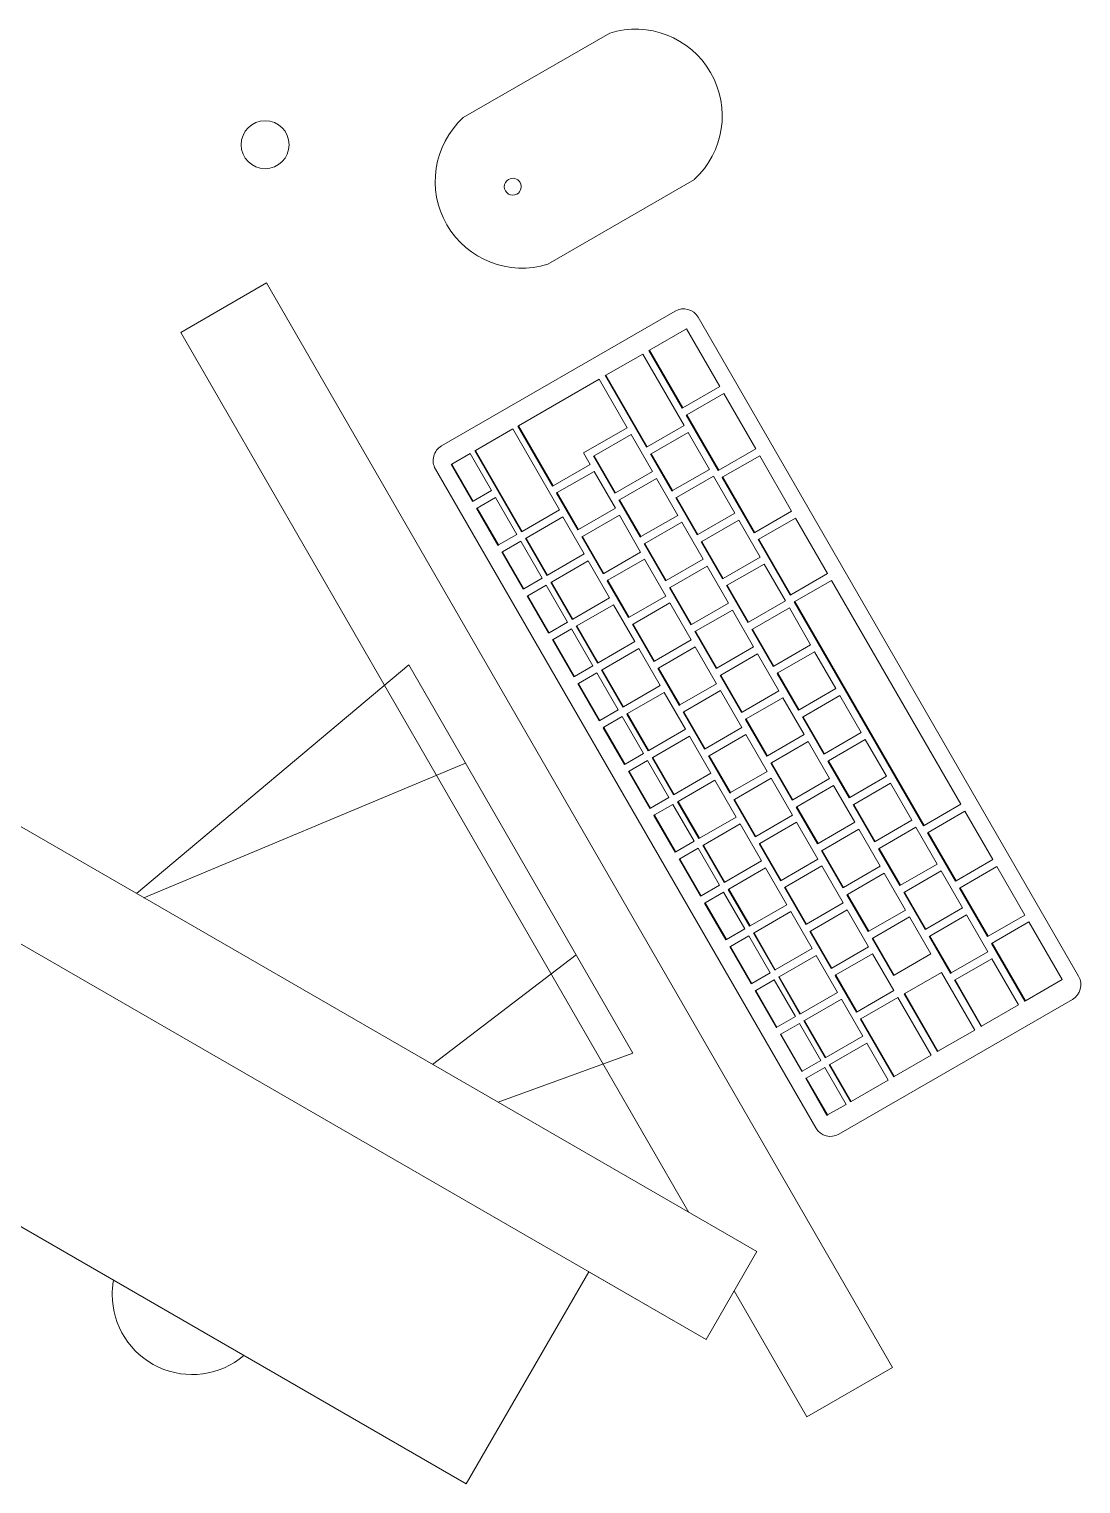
# Model space of a CAD drawing. Header units: millimetres. Extents: x 155927 to 326028, y -36033 to 97293.
# Drawn here: x 179015 to 179409, y 23775 to 24321 of the extents above; entities that cross this region are included whole.
import ezdxf

# ---------------------------------------------------------------- set-up
doc = ezdxf.new("R2010")
doc.units = ezdxf.units.MM
doc.header["$MEASUREMENT"] = 0
for name, color, linetype, lineweight in [('A-GENM', 8, 'CONTINUOUS', 9), ('E-ELEC-EQPM', 8, 'CONTINUOUS', 9), ('I-FURN', 8, 'CONTINUOUS', 9)]:
    doc.layers.add(name, color=color, linetype=linetype, lineweight=lineweight)

msp = doc.modelspace()

# ---------------------------------------------------------------- linework, layer by layer
at = {"layer": 'A-GENM'}
for p, q in [((179232.41, 24319.36), (179177.41, 24287.61)), ((179209.16, 24232.62), (179264.16, 24264.37)), ((179256.93, 24215.01), (179169.31, 24164.43)), ((179408.37, 23965.4), (179265.6, 24212.69)), ((179261.18, 24208.36), (179247.38, 24200.39)), ((179273.68, 24186.71), (179261.18, 24208.36)), ((179244.81, 24198.91), (179230.98, 24190.93)), ((179260.31, 24172.06), (179244.81, 24198.91)), ((179247.14, 24200.25), (179247.38, 24200.39)), ((179259.64, 24178.6), (179247.14, 24200.25)), ((179247.38, 24200.39), (179259.88, 24178.74)), ((179230.75, 24190.79), (179230.98, 24190.93)), ((179246.25, 24163.94), (179230.75, 24190.79)), ((179230.98, 24190.93), (179246.48, 24164.08)), ((179228.42, 24189.44), (179198.2, 24172)), ((179238.92, 24171.26), (179228.42, 24189.44)), ((179259.88, 24178.74), (179273.68, 24186.71)), ((179275.18, 24184.11), (179261.38, 24176.14)), ((179287.18, 24163.33), (179275.18, 24184.11)), ((179259.64, 24178.6), (179259.88, 24178.74)), ((179261.14, 24176), (179261.38, 24176.14)), ((179273.14, 24155.22), (179261.14, 24176)), ((179261.38, 24176.14), (179273.38, 24155.36)), ((179196.11, 24170.79), (179182.05, 24162.67)), ((179213.61, 24140.48), (179196.11, 24170.79)), ((179197.96, 24171.86), (179198.2, 24172)), ((179210.96, 24149.35), (179197.96, 24171.86)), ((179198.2, 24172), (179211.2, 24149.48)), ((179222.52, 24161.79), (179238.92, 24171.26)), ((179240.42, 24168.66), (179226.59, 24160.68)), ((179248.42, 24154.8), (179240.42, 24168.66)), ((179246.48, 24164.08), (179260.31, 24172.06)), ((179261.81, 24169.46), (179247.98, 24161.48)), ((179269.81, 24155.61), (179261.81, 24169.46)), ((179246.25, 24163.94), (179246.48, 24164.08)), ((179273.38, 24155.36), (179287.18, 24163.33)), ((179180.09, 24161.55), (179173.18, 24157.56)), ((179188.09, 24147.69), (179180.09, 24161.55)), ((179181.81, 24162.54), (179182.05, 24162.67)), ((179199.31, 24132.23), (179181.81, 24162.54)), ((179182.05, 24162.67), (179199.55, 24132.36)), ((179225.02, 24157.46), (179222.52, 24161.79)), ((179226.35, 24160.54), (179226.59, 24160.68)), ((179234.35, 24146.68), (179226.35, 24160.54)), ((179226.59, 24160.68), (179234.59, 24146.82)), ((179247.75, 24161.34), (179247.98, 24161.48)), ((179255.75, 24147.49), (179247.75, 24161.34)), ((179247.98, 24161.48), (179255.98, 24147.63)), ((179288.68, 24160.73), (179274.88, 24152.76)), ((179300.68, 24139.95), (179288.68, 24160.73)), ((179166.99, 24155.75), (179309.76, 23908.47)), ((179172.94, 24157.42), (179173.18, 24157.56)), ((179180.94, 24143.56), (179172.94, 24157.42)), ((179173.18, 24157.56), (179181.18, 24143.7)), ((179211.2, 24149.48), (179225.02, 24157.46)), ((179226.52, 24154.87), (179212.7, 24146.89)), ((179234.52, 24141.01), (179226.52, 24154.87)), ((179234.59, 24146.82), (179248.42, 24154.8)), ((179255.98, 24147.63), (179269.81, 24155.61)), ((179271.31, 24153.01), (179257.48, 24145.03)), ((179279.31, 24139.15), (179271.31, 24153.01)), ((179273.14, 24155.22), (179273.38, 24155.36)), ((179274.64, 24152.62), (179274.88, 24152.76)), ((179286.64, 24131.84), (179274.64, 24152.62)), ((179274.88, 24152.76), (179286.88, 24131.98)), ((179181.18, 24143.7), (179188.09, 24147.69)), ((179210.96, 24149.35), (179211.2, 24149.48)), ((179212.46, 24146.75), (179212.7, 24146.89)), ((179212.7, 24146.89), (179220.7, 24133.03)), ((179234.35, 24146.68), (179234.59, 24146.82)), ((179249.92, 24152.21), (179236.09, 24144.22)), ((179257.92, 24138.35), (179249.92, 24152.21)), ((179255.75, 24147.49), (179255.98, 24147.63)), ((179180.94, 24143.56), (179181.18, 24143.7)), ((179189.59, 24145.09), (179182.68, 24141.1)), ((179197.59, 24131.24), (179189.59, 24145.09)), ((179220.46, 24132.89), (179212.46, 24146.75)), ((179235.85, 24144.09), (179236.09, 24144.22)), ((179243.85, 24130.23), (179235.85, 24144.09)), ((179236.09, 24144.22), (179244.09, 24130.37)), ((179257.25, 24144.89), (179257.48, 24145.03)), ((179265.25, 24131.03), (179257.25, 24144.89)), ((179257.48, 24145.03), (179265.48, 24131.17)), ((179182.44, 24140.96), (179182.68, 24141.1)), ((179190.44, 24127.11), (179182.44, 24140.96)), ((179182.68, 24141.1), (179190.68, 24127.24)), ((179199.55, 24132.36), (179213.61, 24140.48)), ((179214.87, 24137.75), (179201.05, 24129.77)), ((179222.87, 24123.89), (179214.87, 24137.75)), ((179220.7, 24133.03), (179234.52, 24141.01)), ((179236.02, 24138.41), (179222.2, 24130.43)), ((179244.02, 24124.55), (179236.02, 24138.41)), ((179244.09, 24130.37), (179257.92, 24138.35)), ((179265.48, 24131.17), (179279.31, 24139.15)), ((179280.81, 24136.55), (179266.98, 24128.57)), ((179288.81, 24122.7), (179280.81, 24136.55)), ((179286.88, 24131.98), (179300.68, 24139.95)), ((179302.18, 24137.35), (179288.38, 24129.38)), ((179314.18, 24116.56), (179302.18, 24137.35)), ((179190.68, 24127.24), (179197.59, 24131.24)), ((179199.31, 24132.23), (179199.55, 24132.36)), ((179220.46, 24132.89), (179220.7, 24133.03)), ((179221.96, 24130.29), (179222.2, 24130.43)), ((179222.2, 24130.43), (179230.2, 24116.57)), ((179259.42, 24135.75), (179245.59, 24127.77)), ((179267.42, 24121.89), (179259.42, 24135.75)), ((179265.25, 24131.03), (179265.48, 24131.17)), ((179286.64, 24131.84), (179286.88, 24131.98)), ((179190.44, 24127.11), (179190.68, 24127.24)), ((179199.09, 24128.64), (179192.18, 24124.65)), ((179207.09, 24114.78), (179199.09, 24128.64)), ((179200.81, 24129.63), (179201.05, 24129.77)), ((179208.81, 24115.77), (179200.81, 24129.63)), ((179201.05, 24129.77), (179209.05, 24115.91)), ((179229.96, 24116.44), (179221.96, 24130.29)), ((179243.85, 24130.23), (179244.09, 24130.37)), ((179245.35, 24127.63), (179245.59, 24127.77)), ((179253.35, 24113.78), (179245.35, 24127.63)), ((179245.59, 24127.77), (179253.59, 24113.91)), ((179266.75, 24128.44), (179266.98, 24128.57)), ((179274.75, 24114.58), (179266.75, 24128.44)), ((179266.98, 24128.57), (179274.98, 24114.72)), ((179288.14, 24129.24), (179288.38, 24129.38)), ((179300.14, 24108.45), (179288.14, 24129.24)), ((179288.38, 24129.38), (179300.38, 24108.59)), ((179191.94, 24124.51), (179192.18, 24124.65)), ((179199.94, 24110.65), (179191.94, 24124.51)), ((179192.18, 24124.65), (179200.18, 24110.79)), ((179209.05, 24115.91), (179222.87, 24123.89)), ((179224.37, 24121.29), (179210.55, 24113.31)), ((179232.37, 24107.44), (179224.37, 24121.29)), ((179230.2, 24116.57), (179244.02, 24124.55)), ((179245.52, 24121.96), (179231.7, 24113.98)), ((179253.52, 24108.1), (179245.52, 24121.96)), ((179253.59, 24113.91), (179267.42, 24121.89)), ((179274.98, 24114.72), (179288.81, 24122.7)), ((179290.31, 24120.1), (179276.48, 24112.12)), ((179298.31, 24106.24), (179290.31, 24120.1)), ((179200.18, 24110.79), (179207.09, 24114.78)), ((179208.81, 24115.77), (179209.05, 24115.91)), ((179229.96, 24116.44), (179230.2, 24116.57)), ((179268.92, 24119.3), (179255.09, 24111.32)), ((179276.92, 24105.44), (179268.92, 24119.3)), ((179274.75, 24114.58), (179274.98, 24114.72)), ((179300.38, 24108.59), (179314.18, 24116.56)), ((179199.94, 24110.65), (179200.18, 24110.79)), ((179208.59, 24112.18), (179201.68, 24108.19)), ((179216.59, 24098.33), (179208.59, 24112.18)), ((179210.31, 24113.17), (179210.55, 24113.31)), ((179218.31, 24099.32), (179210.31, 24113.17)), ((179210.55, 24113.31), (179218.55, 24099.45)), ((179231.46, 24113.84), (179231.7, 24113.98)), ((179239.46, 24099.98), (179231.46, 24113.84)), ((179231.7, 24113.98), (179239.7, 24100.12)), ((179253.35, 24113.78), (179253.59, 24113.91)), ((179254.85, 24111.18), (179255.09, 24111.32)), ((179262.85, 24097.32), (179254.85, 24111.18)), ((179255.09, 24111.32), (179263.09, 24097.46)), ((179276.25, 24111.98), (179276.48, 24112.12)), ((179284.25, 24098.12), (179276.25, 24111.98)), ((179276.48, 24112.12), (179284.48, 24098.26)), ((179300.14, 24108.45), (179300.38, 24108.59)), ((179315.68, 24113.96), (179301.88, 24105.99)), ((179364.18, 24029.96), (179315.68, 24113.96)), ((179201.44, 24108.05), (179201.68, 24108.19)), ((179209.44, 24094.2), (179201.44, 24108.05)), ((179201.68, 24108.19), (179209.68, 24094.34)), ((179218.55, 24099.45), (179232.37, 24107.44)), ((179233.87, 24104.84), (179220.05, 24096.86)), ((179241.87, 24090.98), (179233.87, 24104.84)), ((179239.7, 24100.12), (179253.52, 24108.1)), ((179255.02, 24105.5), (179241.2, 24097.52)), ((179263.02, 24091.65), (179255.02, 24105.5)), ((179263.09, 24097.46), (179276.92, 24105.44)), ((179284.48, 24098.26), (179298.31, 24106.24)), ((179299.81, 24103.65), (179285.98, 24095.67)), ((179307.81, 24089.79), (179299.81, 24103.65)), ((179301.64, 24105.86), (179301.88, 24105.99)), ((179350.14, 24021.85), (179301.64, 24105.86)), ((179301.88, 24105.99), (179350.38, 24021.99)), ((179209.68, 24094.34), (179216.59, 24098.33)), ((179218.31, 24099.32), (179218.55, 24099.45)), ((179239.46, 24099.98), (179239.7, 24100.12)), ((179278.42, 24102.84), (179264.59, 24094.86)), ((179286.42, 24088.99), (179278.42, 24102.84)), ((179284.25, 24098.12), (179284.48, 24098.26)), ((179209.44, 24094.2), (179209.68, 24094.34)), ((179218.09, 24095.73), (179211.18, 24091.74)), ((179226.09, 24081.87), (179218.09, 24095.73)), ((179219.81, 24096.72), (179220.05, 24096.86)), ((179227.81, 24082.86), (179219.81, 24096.72)), ((179220.05, 24096.86), (179228.05, 24083)), ((179240.96, 24097.38), (179241.2, 24097.52)), ((179248.96, 24083.53), (179240.96, 24097.38)), ((179241.2, 24097.52), (179249.2, 24083.67)), ((179262.85, 24097.32), (179263.09, 24097.46)), ((179264.35, 24094.72), (179264.59, 24094.86)), ((179272.35, 24080.87), (179264.35, 24094.72)), ((179264.59, 24094.86), (179272.59, 24081.01)), ((179285.75, 24095.53), (179285.98, 24095.67)), ((179293.75, 24081.67), (179285.75, 24095.53)), ((179285.98, 24095.67), (179293.98, 24081.81)), ((179210.94, 24091.6), (179211.18, 24091.74)), ((179218.94, 24077.74), (179210.94, 24091.6)), ((179211.18, 24091.74), (179219.18, 24077.88)), ((179228.05, 24083), (179241.87, 24090.98)), ((179243.37, 24088.38), (179229.55, 24080.4)), ((179251.37, 24074.53), (179243.37, 24088.38)), ((179249.2, 24083.67), (179263.02, 24091.65)), ((179264.52, 24089.05), (179250.7, 24081.07)), ((179272.52, 24075.19), (179264.52, 24089.05)), ((179272.59, 24081.01), (179286.42, 24088.99)), ((179293.98, 24081.81), (179307.81, 24089.79)), ((179309.31, 24087.19), (179295.48, 24079.21)), ((179317.31, 24073.33), (179309.31, 24087.19)), ((179219.18, 24077.88), (179226.09, 24081.87)), ((179227.81, 24082.86), (179228.05, 24083)), ((179248.96, 24083.53), (179249.2, 24083.67)), ((179287.92, 24086.39), (179274.09, 24078.41)), ((179295.92, 24072.53), (179287.92, 24086.39)), ((179293.75, 24081.67), (179293.98, 24081.81)), ((179218.94, 24077.74), (179219.18, 24077.88)), ((179227.59, 24079.27), (179220.68, 24075.28)), ((179235.59, 24065.42), (179227.59, 24079.27)), ((179229.31, 24080.26), (179229.55, 24080.4)), ((179237.31, 24066.41), (179229.31, 24080.26)), ((179229.55, 24080.4), (179237.55, 24066.55)), ((179250.46, 24080.93), (179250.7, 24081.07)), ((179258.46, 24067.07), (179250.46, 24080.93)), ((179250.7, 24081.07), (179258.7, 24067.21)), ((179272.35, 24080.87), (179272.59, 24081.01)), ((179273.85, 24078.27), (179274.09, 24078.41)), ((179281.85, 24064.41), (179273.85, 24078.27)), ((179274.09, 24078.41), (179282.09, 24064.55)), ((179295.25, 24079.07), (179295.48, 24079.21)), ((179303.25, 24065.22), (179295.25, 24079.07)), ((179295.48, 24079.21), (179303.48, 24065.35)), ((179220.44, 24075.15), (179220.68, 24075.28)), ((179228.44, 24061.29), (179220.44, 24075.15)), ((179220.68, 24075.28), (179228.68, 24061.43)), ((179237.55, 24066.55), (179251.37, 24074.53)), ((179252.87, 24071.93), (179239.05, 24063.95)), ((179260.87, 24058.07), (179252.87, 24071.93)), ((179258.7, 24067.21), (179272.52, 24075.19)), ((179274.02, 24072.59), (179260.2, 24064.61)), ((179282.02, 24058.74), (179274.02, 24072.59)), ((179282.09, 24064.55), (179295.92, 24072.53)), ((179303.48, 24065.35), (179317.31, 24073.33)), ((179318.81, 24070.74), (179304.98, 24062.76)), ((179326.81, 24056.88), (179318.81, 24070.74)), ((179228.68, 24061.43), (179235.59, 24065.42)), ((179237.31, 24066.41), (179237.55, 24066.55)), ((179258.46, 24067.07), (179258.7, 24067.21)), ((179297.42, 24069.93), (179283.59, 24061.95)), ((179305.42, 24056.08), (179297.42, 24069.93)), ((179303.25, 24065.22), (179303.48, 24065.35)), ((179228.44, 24061.29), (179228.68, 24061.43)), ((179237.09, 24062.82), (179230.18, 24058.83)), ((179245.09, 24048.96), (179237.09, 24062.82)), ((179238.81, 24063.81), (179239.05, 24063.95)), ((179246.81, 24049.95), (179238.81, 24063.81)), ((179239.05, 24063.95), (179247.05, 24050.09)), ((179259.96, 24064.47), (179260.2, 24064.61)), ((179267.96, 24050.62), (179259.96, 24064.47)), ((179260.2, 24064.61), (179268.2, 24050.76)), ((179281.85, 24064.41), (179282.09, 24064.55)), ((179283.35, 24061.81), (179283.59, 24061.95)), ((179291.35, 24047.96), (179283.35, 24061.81)), ((179283.59, 24061.95), (179291.59, 24048.1)), ((179304.75, 24062.62), (179304.98, 24062.76)), ((179312.75, 24048.76), (179304.75, 24062.62)), ((179304.98, 24062.76), (179312.98, 24048.9)), ((179229.94, 24058.69), (179230.18, 24058.83)), ((179237.94, 24044.83), (179229.94, 24058.69)), ((179230.18, 24058.83), (179238.18, 24044.97)), ((179247.05, 24050.09), (179260.87, 24058.07)), ((179262.37, 24055.47), (179248.55, 24047.49)), ((179270.37, 24041.62), (179262.37, 24055.47)), ((179268.2, 24050.76), (179282.02, 24058.74)), ((179283.52, 24056.14), (179269.7, 24048.16)), ((179291.52, 24042.28), (179283.52, 24056.14)), ((179291.59, 24048.1), (179305.42, 24056.08)), ((179312.98, 24048.9), (179326.81, 24056.88)), ((179328.31, 24054.28), (179314.48, 24046.3)), ((179336.31, 24040.43), (179328.31, 24054.28)), ((179238.18, 24044.97), (179245.09, 24048.96)), ((179246.81, 24049.95), (179247.05, 24050.09)), ((179267.96, 24050.62), (179268.2, 24050.76)), ((179306.92, 24053.48), (179293.09, 24045.5)), ((179314.92, 24039.62), (179306.92, 24053.48)), ((179312.75, 24048.76), (179312.98, 24048.9)), ((179237.94, 24044.83), (179238.18, 24044.97)), ((179246.59, 24046.36), (179239.68, 24042.37)), ((179254.59, 24032.51), (179246.59, 24046.36)), ((179248.31, 24047.36), (179248.55, 24047.49)), ((179256.31, 24033.5), (179248.31, 24047.36)), ((179248.55, 24047.49), (179256.55, 24033.64)), ((179269.46, 24048.02), (179269.7, 24048.16)), ((179277.46, 24034.16), (179269.46, 24048.02)), ((179269.7, 24048.16), (179277.7, 24034.3)), ((179291.35, 24047.96), (179291.59, 24048.1)), ((179292.85, 24045.36), (179293.09, 24045.5)), ((179300.85, 24031.5), (179292.85, 24045.36)), ((179293.09, 24045.5), (179301.09, 24031.64)), ((179314.25, 24046.16), (179314.48, 24046.3)), ((179322.25, 24032.31), (179314.25, 24046.16)), ((179314.48, 24046.3), (179322.48, 24032.45)), ((179239.44, 24042.24), (179239.68, 24042.37)), ((179247.44, 24028.38), (179239.44, 24042.24)), ((179239.68, 24042.37), (179247.68, 24028.52)), ((179256.55, 24033.64), (179270.37, 24041.62)), ((179271.87, 24039.02), (179258.05, 24031.04)), ((179279.87, 24025.16), (179271.87, 24039.02)), ((179277.7, 24034.3), (179291.52, 24042.28)), ((179293.02, 24039.68), (179279.2, 24031.7)), ((179301.02, 24025.83), (179293.02, 24039.68)), ((179301.09, 24031.64), (179314.92, 24039.62)), ((179322.48, 24032.45), (179336.31, 24040.43)), ((179337.81, 24037.83), (179323.98, 24029.85)), ((179345.81, 24023.97), (179337.81, 24037.83)), ((179247.68, 24028.52), (179254.59, 24032.51)), ((179256.31, 24033.5), (179256.55, 24033.64)), ((179277.46, 24034.16), (179277.7, 24034.3)), ((179316.42, 24037.02), (179302.59, 24029.04)), ((179324.42, 24023.17), (179316.42, 24037.02)), ((179322.25, 24032.31), (179322.48, 24032.45)), ((179247.44, 24028.38), (179247.68, 24028.52)), ((179256.09, 24029.91), (179249.18, 24025.92)), ((179264.09, 24016.05), (179256.09, 24029.91)), ((179257.81, 24030.9), (179258.05, 24031.04)), ((179265.81, 24017.04), (179257.81, 24030.9)), ((179258.05, 24031.04), (179266.05, 24017.18)), ((179278.96, 24031.57), (179279.2, 24031.7)), ((179286.96, 24017.71), (179278.96, 24031.57)), ((179279.2, 24031.7), (179287.2, 24017.85)), ((179300.85, 24031.5), (179301.09, 24031.64)), ((179302.35, 24028.91), (179302.59, 24029.04)), ((179310.35, 24015.05), (179302.35, 24028.91)), ((179302.59, 24029.04), (179310.59, 24015.19)), ((179323.75, 24029.71), (179323.98, 24029.85)), ((179331.75, 24015.85), (179323.75, 24029.71)), ((179323.98, 24029.85), (179331.98, 24015.99)), ((179350.38, 24021.99), (179364.18, 24029.96)), ((179365.68, 24027.36), (179351.88, 24019.39)), ((179376.18, 24009.18), (179365.68, 24027.36)), ((179248.94, 24025.78), (179249.18, 24025.92)), ((179256.94, 24011.93), (179248.94, 24025.78)), ((179249.18, 24025.92), (179257.18, 24012.06)), ((179266.05, 24017.18), (179279.87, 24025.16)), ((179281.37, 24022.56), (179267.55, 24014.58)), ((179289.37, 24008.71), (179281.37, 24022.56)), ((179287.2, 24017.85), (179301.02, 24025.83)), ((179302.52, 24023.23), (179288.7, 24015.25)), ((179310.52, 24009.37), (179302.52, 24023.23)), ((179310.59, 24015.19), (179324.42, 24023.17)), ((179331.98, 24015.99), (179345.81, 24023.97)), ((179347.31, 24021.37), (179333.48, 24013.39)), ((179355.31, 24007.52), (179347.31, 24021.37)), ((179350.14, 24021.85), (179350.38, 24021.99)), ((179257.18, 24012.06), (179264.09, 24016.05)), ((179265.81, 24017.04), (179266.05, 24017.18)), ((179286.96, 24017.71), (179287.2, 24017.85)), ((179325.92, 24020.57), (179312.09, 24012.59)), ((179333.92, 24006.71), (179325.92, 24020.57)), ((179331.75, 24015.85), (179331.98, 24015.99)), ((179351.64, 24019.25), (179351.88, 24019.39)), ((179362.14, 24001.07), (179351.64, 24019.25)), ((179351.88, 24019.39), (179362.38, 24001.21)), ((179256.94, 24011.93), (179257.18, 24012.06)), ((179265.59, 24013.46), (179258.68, 24009.47)), ((179273.59, 23999.6), (179265.59, 24013.46)), ((179267.31, 24014.45), (179267.55, 24014.58)), ((179275.31, 24000.59), (179267.31, 24014.45)), ((179267.55, 24014.58), (179275.55, 24000.73)), ((179288.46, 24015.11), (179288.7, 24015.25)), ((179296.46, 24001.25), (179288.46, 24015.11)), ((179288.7, 24015.25), (179296.7, 24001.39)), ((179310.35, 24015.05), (179310.59, 24015.19)), ((179311.85, 24012.45), (179312.09, 24012.59)), ((179319.85, 23998.59), (179311.85, 24012.45)), ((179312.09, 24012.59), (179320.09, 23998.73)), ((179333.25, 24013.25), (179333.48, 24013.39)), ((179341.25, 23999.4), (179333.25, 24013.25)), ((179333.48, 24013.39), (179341.48, 23999.54)), ((179258.44, 24009.33), (179258.68, 24009.47)), ((179266.44, 23995.47), (179258.44, 24009.33)), ((179258.68, 24009.47), (179266.68, 23995.61)), ((179275.55, 24000.73), (179289.37, 24008.71)), ((179290.87, 24006.11), (179277.05, 23998.13)), ((179298.87, 23992.25), (179290.87, 24006.11)), ((179296.7, 24001.39), (179310.52, 24009.37)), ((179312.02, 24006.78), (179298.2, 23998.8)), ((179320.02, 23992.92), (179312.02, 24006.78)), ((179320.09, 23998.73), (179333.92, 24006.71)), ((179341.48, 23999.54), (179355.31, 24007.52)), ((179356.81, 24004.92), (179342.98, 23996.94)), ((179364.81, 23991.06), (179356.81, 24004.92)), ((179362.38, 24001.21), (179376.18, 24009.18)), ((179377.68, 24006.58), (179363.88, 23998.61)), ((179388.18, 23988.39), (179377.68, 24006.58)), ((179266.68, 23995.61), (179273.59, 23999.6)), ((179275.31, 24000.59), (179275.55, 24000.73)), ((179296.46, 24001.25), (179296.7, 24001.39)), ((179335.42, 24004.12), (179321.59, 23996.13)), ((179343.42, 23990.26), (179335.42, 24004.12)), ((179341.25, 23999.4), (179341.48, 23999.54)), ((179362.14, 24001.07), (179362.38, 24001.21)), ((179266.44, 23995.47), (179266.68, 23995.61)), ((179275.09, 23997), (179268.18, 23993.01)), ((179283.09, 23983.14), (179275.09, 23997)), ((179276.81, 23997.99), (179277.05, 23998.13)), ((179284.81, 23984.14), (179276.81, 23997.99)), ((179277.05, 23998.13), (179285.05, 23984.27)), ((179297.96, 23998.66), (179298.2, 23998.8)), ((179305.96, 23984.8), (179297.96, 23998.66)), ((179298.2, 23998.8), (179306.2, 23984.94)), ((179319.85, 23998.59), (179320.09, 23998.73)), ((179321.35, 23996), (179321.59, 23996.13)), ((179329.35, 23982.14), (179321.35, 23996)), ((179321.59, 23996.13), (179329.59, 23982.28)), ((179342.75, 23996.8), (179342.98, 23996.94)), ((179350.75, 23982.94), (179342.75, 23996.8)), ((179342.98, 23996.94), (179350.98, 23983.08)), ((179363.64, 23998.47), (179363.88, 23998.61)), ((179374.14, 23980.28), (179363.64, 23998.47)), ((179363.88, 23998.61), (179374.38, 23980.42)), ((179267.94, 23992.87), (179268.18, 23993.01)), ((179275.94, 23979.02), (179267.94, 23992.87)), ((179268.18, 23993.01), (179276.18, 23979.15)), ((179285.05, 23984.27), (179298.87, 23992.25)), ((179300.37, 23989.66), (179286.55, 23981.68)), ((179308.37, 23975.8), (179300.37, 23989.66)), ((179306.2, 23984.94), (179320.02, 23992.92)), ((179321.52, 23990.32), (179307.7, 23982.34)), ((179329.52, 23976.46), (179321.52, 23990.32)), ((179329.59, 23982.28), (179343.42, 23990.26)), ((179350.98, 23983.08), (179364.81, 23991.06)), ((179366.31, 23988.46), (179352.48, 23980.48)), ((179374.31, 23974.61), (179366.31, 23988.46)), ((179276.18, 23979.15), (179283.09, 23983.14)), ((179284.81, 23984.14), (179285.05, 23984.27)), ((179305.96, 23984.8), (179306.2, 23984.94)), ((179344.92, 23987.66), (179331.09, 23979.68)), ((179352.92, 23973.8), (179344.92, 23987.66)), ((179350.75, 23982.94), (179350.98, 23983.08)), ((179374.38, 23980.42), (179388.18, 23988.39)), ((179389.68, 23985.79), (179375.88, 23977.82)), ((179402.18, 23964.14), (179389.68, 23985.79)), ((179275.94, 23979.02), (179276.18, 23979.15)), ((179284.59, 23980.55), (179277.68, 23976.56)), ((179292.59, 23966.69), (179284.59, 23980.55)), ((179286.31, 23981.54), (179286.55, 23981.68)), ((179294.31, 23967.68), (179286.31, 23981.54)), ((179286.55, 23981.68), (179294.55, 23967.82)), ((179307.46, 23982.2), (179307.7, 23982.34)), ((179315.46, 23968.35), (179307.46, 23982.2)), ((179307.7, 23982.34), (179315.7, 23968.48)), ((179329.35, 23982.14), (179329.59, 23982.28)), ((179330.85, 23979.54), (179331.09, 23979.68)), ((179338.85, 23965.69), (179330.85, 23979.54)), ((179331.09, 23979.68), (179339.09, 23965.82)), ((179352.25, 23980.35), (179352.48, 23980.48)), ((179360.25, 23966.49), (179352.25, 23980.35)), ((179352.48, 23980.48), (179360.48, 23966.63)), ((179374.14, 23980.28), (179374.38, 23980.42)), ((179375.64, 23977.68), (179375.88, 23977.82)), ((179388.14, 23956.03), (179375.64, 23977.68)), ((179375.88, 23977.82), (179388.38, 23956.17)), ((179277.44, 23976.42), (179277.68, 23976.56)), ((179285.44, 23962.56), (179277.44, 23976.42)), ((179277.68, 23976.56), (179285.68, 23962.7)), ((179294.55, 23967.82), (179308.37, 23975.8)), ((179309.87, 23973.2), (179296.05, 23965.22)), ((179317.87, 23959.35), (179309.87, 23973.2)), ((179315.7, 23968.48), (179329.52, 23976.46)), ((179331.02, 23973.87), (179317.2, 23965.89)), ((179339.02, 23960.01), (179331.02, 23973.87)), ((179339.09, 23965.82), (179352.92, 23973.8)), ((179360.48, 23966.63), (179374.31, 23974.61)), ((179285.68, 23962.7), (179292.59, 23966.69)), ((179294.31, 23967.68), (179294.55, 23967.82)), ((179315.46, 23968.35), (179315.7, 23968.48)), ((179356.9, 23966.87), (179343.09, 23958.9)), ((179369.4, 23945.21), (179356.9, 23966.87)), ((179360.25, 23966.49), (179360.48, 23966.63)), ((179375.79, 23972), (179362.03, 23964.06)), ((179385.79, 23954.68), (179375.79, 23972)), ((179285.44, 23962.56), (179285.68, 23962.7)), ((179294.09, 23964.09), (179287.18, 23960.1)), ((179302.09, 23950.24), (179294.09, 23964.09)), ((179295.81, 23965.08), (179296.05, 23965.22)), ((179303.81, 23951.23), (179295.81, 23965.08)), ((179296.05, 23965.22), (179304.05, 23951.36)), ((179316.96, 23965.75), (179317.2, 23965.89)), ((179324.96, 23951.89), (179316.96, 23965.75)), ((179317.2, 23965.89), (179325.2, 23952.03)), ((179338.85, 23965.69), (179339.09, 23965.82)), ((179361.75, 23963.89), (179361.98, 23964.03)), ((179371.75, 23946.57), (179361.75, 23963.89)), ((179361.98, 23964.03), (179371.98, 23946.71)), ((179388.38, 23956.17), (179402.18, 23964.14)), ((179286.94, 23959.96), (179287.18, 23960.1)), ((179294.94, 23946.11), (179286.94, 23959.96)), ((179287.18, 23960.1), (179295.18, 23946.25)), ((179304.05, 23951.36), (179317.87, 23959.35)), ((179319.37, 23956.75), (179305.55, 23948.77)), ((179318.43, 23906.15), (179406.04, 23956.73)), ((179327.37, 23942.89), (179319.37, 23956.75)), ((179325.2, 23952.03), (179339.02, 23960.01)), ((179340.5, 23957.4), (179326.7, 23949.43)), ((179353, 23935.75), (179340.5, 23957.4)), ((179342.85, 23958.76), (179343.09, 23958.9)), ((179355.35, 23937.11), (179342.85, 23958.76)), ((179343.09, 23958.9), (179355.59, 23937.24)), ((179388.14, 23956.03), (179388.38, 23956.17)), ((179303.81, 23951.23), (179304.05, 23951.36)), ((179324.96, 23951.89), (179325.2, 23952.03)), ((179371.98, 23946.71), (179385.79, 23954.68)), ((179294.94, 23946.11), (179295.18, 23946.25)), ((179295.18, 23946.25), (179302.09, 23950.24)), ((179303.59, 23947.64), (179296.68, 23943.65)), ((179311.59, 23933.78), (179303.59, 23947.64)), ((179305.31, 23948.63), (179305.55, 23948.77)), ((179313.31, 23934.77), (179305.31, 23948.63)), ((179305.55, 23948.77), (179313.55, 23934.91)), ((179326.46, 23949.29), (179326.7, 23949.43)), ((179338.96, 23927.64), (179326.46, 23949.29)), ((179326.7, 23949.43), (179339.2, 23927.78)), ((179355.59, 23937.24), (179369.4, 23945.21)), ((179371.75, 23946.57), (179371.98, 23946.71)), ((179296.44, 23943.51), (179296.68, 23943.65)), ((179304.44, 23929.65), (179296.44, 23943.51)), ((179296.68, 23943.65), (179304.68, 23929.79)), ((179313.55, 23934.91), (179327.37, 23942.89)), ((179328.87, 23940.29), (179315.05, 23932.31)), ((179336.87, 23926.44), (179328.87, 23940.29)), ((179313.31, 23934.77), (179313.55, 23934.91)), ((179339.2, 23927.78), (179353, 23935.75)), ((179355.35, 23937.11), (179355.59, 23937.24)), ((179304.44, 23929.65), (179304.68, 23929.79)), ((179304.68, 23929.79), (179311.59, 23933.78)), ((179313.09, 23931.18), (179306.18, 23927.19)), ((179321.09, 23917.33), (179313.09, 23931.18)), ((179314.81, 23932.17), (179315.05, 23932.31)), ((179322.81, 23918.32), (179314.81, 23932.17)), ((179315.05, 23932.31), (179323.05, 23918.46)), ((179305.94, 23927.05), (179306.18, 23927.19)), ((179313.94, 23913.2), (179305.94, 23927.05)), ((179306.18, 23927.19), (179314.18, 23913.34)), ((179323.05, 23918.46), (179336.87, 23926.44)), ((179338.96, 23927.64), (179339.2, 23927.78)), ((179322.81, 23918.32), (179323.05, 23918.46)), ((179313.94, 23913.2), (179314.18, 23913.34)), ((179314.18, 23913.34), (179321.09, 23917.33))]:
    msp.add_line(p, q, dxfattribs=at)
for centre, radius, start, end in [((179242.09, 24288.29), 32.54, 312.6804, 107.3196), ((179199.47, 24263.69), 32.54, 132.6804, 287.3196), ((179196.02, 24261.69), 3.16, 120, 300), ((179196.02, 24261.69), 3.16, 300, 120), ((179260.1, 24209.51), 6.35, 30, 120), ((179172.49, 24158.93), 6.35, 120, 210), ((179402.87, 23962.23), 6.35, 300, 30), ((179315.26, 23911.65), 6.35, 210, 300)]:
    msp.add_arc(centre, radius, start, end, dxfattribs=at)
at = {"layer": 'E-ELEC-EQPM'}
for p, q in [((178594.78, 24262.09), (179287.6, 23862.09)), ((178594.78, 24262.09), (179287.6, 23862.09)), ((179268.55, 23829.09), (178575.73, 24229.09)), ((179178.6, 23774.9), (178573.77, 24124.1)), ((179178.6, 23774.9), (178573.77, 24124.1)), ((179287.6, 23862.09), (179268.55, 23829.09)), ((179287.6, 23862.09), (179268.55, 23829.09)), ((179224.55, 23854.49), (179178.6, 23774.9)), ((179224.55, 23854.49), (179178.6, 23774.9)), ((179268.55, 23829.09), (179224.55, 23854.49))]:
    msp.add_line(p, q, dxfattribs=at)
at = {"layer": 'I-FURN'}
for p, q in [((179071.46, 24207.04), (179103.58, 24225.59)), ((179338.53, 23818.64), (179103.58, 24225.59)), ((179071.46, 24207.04), (179262.14, 23876.78)), ((179054.79, 23996.5), (179156.98, 24082.29)), ((179156.98, 24082.29), (179241.13, 23936.53)), ((179178.27, 24045.41), (179057.57, 23994.89)), ((179219.84, 23973.41), (179165.9, 23932.34)), ((179241.13, 23936.53), (179190.54, 23918.12)), ((179279.11, 23847.39), (179306.41, 23800.1)), ((179306.41, 23800.1), (179338.53, 23818.64))]:
    msp.add_line(p, q, dxfattribs=at)
for centre, radius, start, end in [((179103.11, 24277.46), 9, 0, 180), ((179103.11, 24277.46), 9, 180, 0), ((179075.71, 23845.94), 30, 169.793, 180), ((179075.71, 23845.94), 30, 180, 310.207)]:
    msp.add_arc(centre, radius, start, end, dxfattribs=at)

doc.saveas('drawing.dxf')
